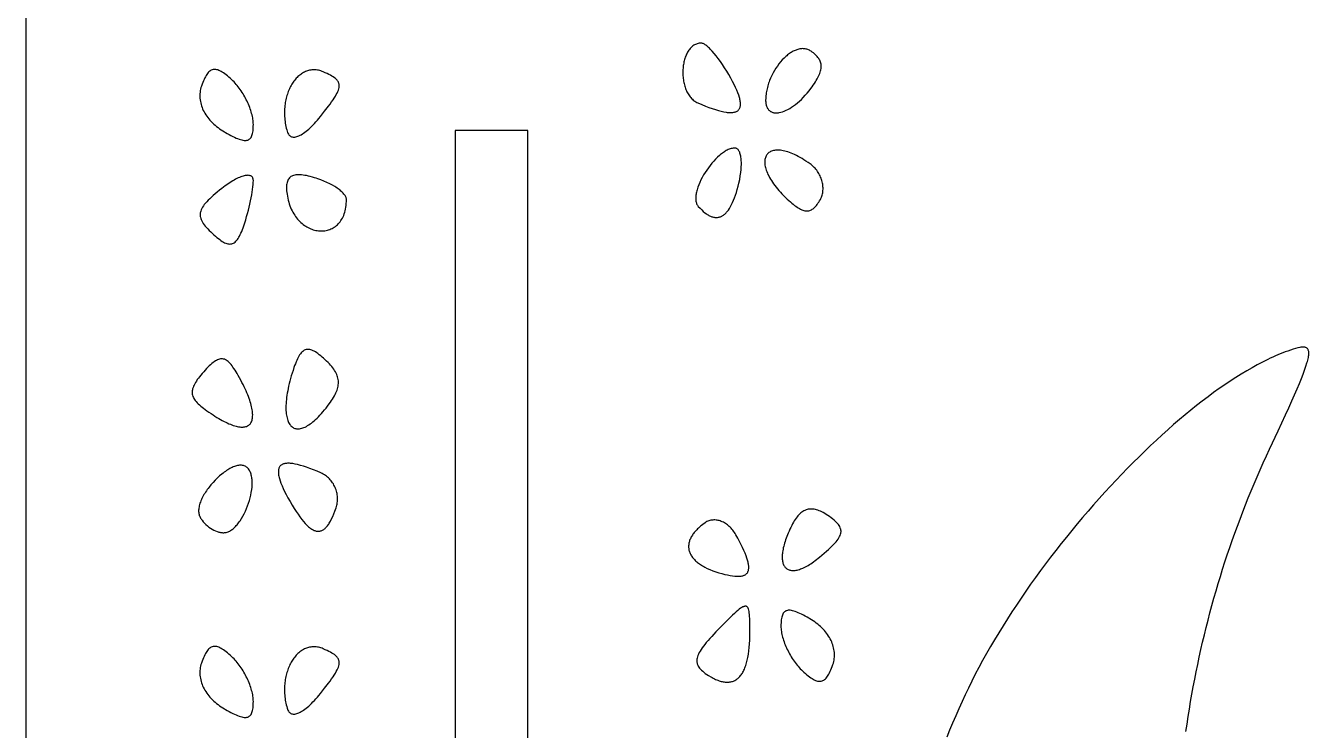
# Model space of a CAD drawing. Extents: x -452 to 452, y -1000 to 1000.
# Drawn here: x -452.5 to -144.6, y 451.6 to 620.5 of the extents above; entities that cross this region are included whole.
import ezdxf

# ---------------------------------------------------------------- set-up
doc = ezdxf.new("R2010")
doc.units = 0
doc.layers.add('LAYER_1', color=18, linetype='CONTINUOUS')

msp = doc.modelspace()

# ---------------------------------------------------------------- linework, layer by layer
at = {"layer": 'LAYER_1'}
for points in [[(0, -1000), (452.5, -1000), (452.5, 1000), (-452.5, 1000), (-452.5, -1000)], [(-290.59, 616.36), (-290.84, 616.35), (-291.08, 616.32), (-291.31, 616.28), (-291.54, 616.22), (-291.76, 616.15), (-291.98, 616.06), (-292.18, 615.95), (-292.38, 615.84), (-292.58, 615.7), (-292.76, 615.56), (-292.94, 615.4), (-293.11, 615.23), (-293.28, 615.05), (-293.44, 614.86), (-293.59, 614.65), (-293.73, 614.44), (-293.86, 614.22), (-293.99, 613.98), (-294.11, 613.74), (-294.22, 613.49), (-294.33, 613.24), (-294.43, 612.97), (-294.52, 612.7), (-294.6, 612.42), (-294.68, 612.14), (-294.75, 611.85), (-294.81, 611.56), (-294.86, 611.27), (-294.9, 610.97), (-294.94, 610.66), (-294.97, 610.36), (-294.99, 610.05), (-295, 609.74), (-295.01, 609.43), (-295.01, 609.12), (-295, 608.8), (-294.98, 608.49), (-294.96, 608.18), (-294.92, 607.87), (-294.88, 607.56), (-294.83, 607.26), (-294.77, 606.96), (-294.71, 606.66), (-294.63, 606.36), (-294.55, 606.07), (-294.46, 605.79), (-294.36, 605.51), (-294.26, 605.23), (-294.14, 604.96), (-294.02, 604.7), (-293.89, 604.45), (-293.75, 604.2), (-293.6, 603.96), (-293.44, 603.73), (-293.28, 603.51), (-293.11, 603.3), (-292.92, 603.1), (-292.73, 602.91), (-292.53, 602.73), (-292.33, 602.57), (-292.11, 602.42), (-291.89, 602.27), (-291.65, 602.15), (-291.41, 602.03), (-290.48, 601.64), (-289.59, 601.28), (-288.75, 600.96), (-287.95, 600.67), (-287.2, 600.43), (-286.5, 600.22), (-285.83, 600.04), (-285.22, 599.91), (-284.64, 599.81), (-284.37, 599.77), (-284.12, 599.74), (-283.87, 599.73), (-283.63, 599.72), (-283.41, 599.72), (-283.19, 599.73), (-282.99, 599.75), (-282.8, 599.78), (-282.62, 599.82), (-282.45, 599.87), (-282.29, 599.93), (-282.14, 599.99), (-282, 600.07), (-281.87, 600.16), (-281.76, 600.25), (-281.65, 600.36), (-281.56, 600.47), (-281.48, 600.6), (-281.4, 600.73), (-281.34, 600.87), (-281.29, 601.03), (-281.25, 601.19), (-281.23, 601.36), (-281.21, 601.54), (-281.2, 601.73), (-281.2, 601.93), (-281.22, 602.14), (-281.24, 602.36), (-281.28, 602.59), (-281.33, 602.83), (-281.38, 603.08), (-281.45, 603.34), (-281.62, 603.89), (-281.83, 604.47), (-282.08, 605.09), (-282.38, 605.75), (-282.71, 606.46), (-283.09, 607.19), (-283.51, 607.97), (-284, 608.83), (-284.5, 609.66), (-285, 610.46), (-285.51, 611.23), (-286.02, 611.96), (-286.52, 612.65), (-287.02, 613.3), (-287.51, 613.89), (-287.98, 614.44), (-288.44, 614.92), (-288.66, 615.14), (-288.87, 615.34), (-289.08, 615.53), (-289.28, 615.7), (-289.47, 615.85), (-289.66, 615.98), (-289.84, 616.09), (-290, 616.19), (-290.16, 616.26), (-290.32, 616.31), (-290.46, 616.35)], [(-264.29, 614.43), (-264.48, 614.55), (-264.67, 614.66), (-264.87, 614.75), (-265.07, 614.83), (-265.28, 614.9), (-265.48, 614.95), (-265.69, 614.99), (-265.9, 615.02), (-266.12, 615.03), (-266.33, 615.04), (-266.55, 615.02), (-266.77, 615), (-266.99, 614.97), (-267.21, 614.92), (-267.44, 614.86), (-267.66, 614.79), (-267.88, 614.71), (-268.11, 614.62), (-268.33, 614.52), (-268.56, 614.41), (-268.78, 614.28), (-269.01, 614.15), (-269.23, 614.01), (-269.45, 613.86), (-269.67, 613.7), (-269.89, 613.53), (-270.11, 613.35), (-270.33, 613.16), (-270.76, 612.77), (-271.18, 612.34), (-271.58, 611.88), (-271.98, 611.39), (-272.35, 610.88), (-272.72, 610.35), (-273.06, 609.79), (-273.38, 609.21), (-273.69, 608.62), (-273.97, 608), (-274.22, 607.38), (-274.34, 607.06), (-274.45, 606.74), (-274.55, 606.41), (-274.65, 606.09), (-274.74, 605.76), (-274.82, 605.43), (-274.89, 605.09), (-274.95, 604.76), (-275.01, 604.42), (-275.06, 604.09), (-275.1, 603.75), (-275.13, 603.41), (-275.15, 603.07), (-275.16, 602.73), (-275.16, 602.5), (-275.15, 602.27), (-275.13, 602.05), (-275.1, 601.84), (-275.07, 601.65), (-275.02, 601.46), (-274.97, 601.28), (-274.91, 601.11), (-274.84, 600.95), (-274.77, 600.8), (-274.68, 600.66), (-274.59, 600.53), (-274.49, 600.41), (-274.39, 600.29), (-274.28, 600.19), (-274.16, 600.1), (-274.04, 600.01), (-273.91, 599.94), (-273.77, 599.87), (-273.63, 599.81), (-273.48, 599.76), (-273.33, 599.72), (-273.17, 599.69), (-273, 599.67), (-272.83, 599.66), (-272.66, 599.65), (-272.48, 599.66), (-272.3, 599.67), (-272.11, 599.69), (-271.92, 599.72), (-271.53, 599.81), (-271.12, 599.93), (-270.7, 600.08), (-270.27, 600.26), (-269.83, 600.48), (-269.38, 600.73), (-268.93, 601.01), (-268.47, 601.33), (-268, 601.67), (-267.54, 602.05), (-267.07, 602.45), (-266.6, 602.89), (-266.14, 603.35), (-265.68, 603.85), (-265.22, 604.37), (-264.77, 604.92), (-264.33, 605.5), (-264.03, 605.92), (-263.75, 606.32), (-263.49, 606.71), (-263.25, 607.08), (-263.03, 607.44), (-262.82, 607.8), (-262.64, 608.14), (-262.47, 608.47), (-262.33, 608.79), (-262.2, 609.1), (-262.09, 609.4), (-262.01, 609.7), (-261.94, 609.98), (-261.89, 610.26), (-261.86, 610.53), (-261.85, 610.79), (-261.86, 611.05), (-261.88, 611.3), (-261.93, 611.54), (-262, 611.78), (-262.08, 612.02), (-262.19, 612.25), (-262.31, 612.48), (-262.45, 612.7), (-262.62, 612.92), (-262.8, 613.14), (-263, 613.36), (-263.22, 613.57), (-263.46, 613.79), (-263.72, 614), (-264, 614.21)], [(-403.08, 607.57), (-403.45, 607.9), (-403.8, 608.22), (-404.14, 608.5), (-404.47, 608.77), (-404.78, 609.01), (-405.09, 609.22), (-405.38, 609.41), (-405.66, 609.58), (-405.94, 609.72), (-406.2, 609.84), (-406.45, 609.93), (-406.7, 610), (-406.93, 610.05), (-407.16, 610.07), (-407.38, 610.06), (-407.6, 610.03), (-407.8, 609.97), (-408.01, 609.89), (-408.2, 609.78), (-408.39, 609.65), (-408.57, 609.49), (-408.75, 609.31), (-408.93, 609.1), (-409.1, 608.87), (-409.27, 608.6), (-409.43, 608.32), (-409.6, 608.01), (-409.76, 607.67), (-409.91, 607.3), (-410.07, 606.91), (-410.23, 606.49), (-410.38, 606.05), (-410.49, 605.69), (-410.59, 605.33), (-410.66, 604.97), (-410.71, 604.61), (-410.75, 604.24), (-410.76, 603.88), (-410.76, 603.51), (-410.74, 603.15), (-410.7, 602.78), (-410.64, 602.41), (-410.56, 602.05), (-410.47, 601.68), (-410.36, 601.32), (-410.23, 600.96), (-410.09, 600.6), (-409.93, 600.25), (-409.75, 599.9), (-409.56, 599.55), (-409.35, 599.21), (-409.12, 598.87), (-408.88, 598.54), (-408.62, 598.21), (-408.35, 597.89), (-408.06, 597.57), (-407.76, 597.26), (-407.44, 596.96), (-407.11, 596.66), (-406.77, 596.38), (-406.4, 596.1), (-406.03, 595.83), (-405.64, 595.57), (-405.24, 595.31), (-404.23, 594.72), (-403.75, 594.46), (-403.3, 594.21), (-402.87, 593.99), (-402.47, 593.8), (-402.08, 593.62), (-401.71, 593.47), (-401.37, 593.34), (-401.04, 593.23), (-400.73, 593.15), (-400.45, 593.09), (-400.18, 593.05), (-399.92, 593.04), (-399.69, 593.04), (-399.47, 593.08), (-399.27, 593.13), (-399.08, 593.21), (-398.91, 593.31), (-398.76, 593.44), (-398.62, 593.59), (-398.49, 593.76), (-398.38, 593.96), (-398.29, 594.18), (-398.2, 594.43), (-398.13, 594.7), (-398.07, 594.99), (-398.02, 595.31), (-397.99, 595.66), (-397.96, 596.02), (-397.95, 596.42), (-397.94, 596.83), (-397.95, 597.14), (-397.97, 597.46), (-398, 597.79), (-398.05, 598.12), (-398.1, 598.46), (-398.17, 598.81), (-398.25, 599.16), (-398.35, 599.51), (-398.45, 599.87), (-398.56, 600.23), (-398.69, 600.6), (-398.82, 600.96), (-398.97, 601.33), (-399.12, 601.7), (-399.28, 602.06), (-399.45, 602.43), (-399.63, 602.79), (-399.82, 603.15), (-400.01, 603.51), (-400.21, 603.87), (-400.42, 604.22), (-400.64, 604.56), (-400.86, 604.9), (-401.09, 605.23), (-401.32, 605.56), (-401.56, 605.87), (-401.8, 606.18), (-402.05, 606.48), (-402.3, 606.77), (-402.56, 607.05), (-402.82, 607.31)], [(-381.19, 609.48), (-381.47, 609.6), (-381.75, 609.69), (-382.03, 609.78), (-382.31, 609.85), (-382.58, 609.9), (-382.86, 609.94), (-383.13, 609.96), (-383.4, 609.97), (-383.66, 609.96), (-383.93, 609.94), (-384.19, 609.91), (-384.45, 609.86), (-384.7, 609.8), (-384.95, 609.73), (-385.2, 609.65), (-385.44, 609.55), (-385.68, 609.44), (-385.92, 609.32), (-386.15, 609.19), (-386.38, 609.04), (-386.6, 608.88), (-386.82, 608.72), (-387.03, 608.54), (-387.24, 608.35), (-387.45, 608.16), (-387.64, 607.95), (-387.84, 607.73), (-388.03, 607.5), (-388.21, 607.27), (-388.38, 607.02), (-388.55, 606.77), (-388.72, 606.51), (-388.88, 606.24), (-389.03, 605.96), (-389.17, 605.68), (-389.31, 605.38), (-389.44, 605.08), (-389.57, 604.78), (-389.68, 604.46), (-389.79, 604.15), (-389.89, 603.82), (-389.99, 603.49), (-390.08, 603.15), (-390.15, 602.81), (-390.22, 602.46), (-390.29, 602.11), (-390.34, 601.75), (-390.39, 601.39), (-390.42, 601.02), (-390.45, 600.65), (-390.47, 600.28), (-390.48, 599.9), (-390.48, 599.52), (-390.47, 599.14), (-390.45, 598.76), (-390.42, 598.37), (-390.39, 597.98), (-390.34, 597.59), (-390.28, 597.2), (-390.21, 596.8), (-390.13, 596.41), (-390.04, 596.01), (-389.94, 595.61), (-389.83, 595.22), (-389.74, 594.97), (-389.65, 594.75), (-389.54, 594.55), (-389.41, 594.38), (-389.28, 594.23), (-389.13, 594.1), (-388.96, 594), (-388.79, 593.92), (-388.6, 593.87), (-388.41, 593.84), (-388.2, 593.83), (-387.98, 593.84), (-387.75, 593.88), (-387.52, 593.94), (-387.27, 594.02), (-387.01, 594.13), (-386.74, 594.26), (-386.47, 594.41), (-386.18, 594.58), (-385.89, 594.77), (-385.59, 594.99), (-385.29, 595.22), (-384.97, 595.48), (-384.65, 595.76), (-384.32, 596.06), (-383.99, 596.39), (-383.65, 596.73), (-383.31, 597.09), (-382.96, 597.48), (-382.6, 597.88), (-382.24, 598.31), (-381.88, 598.75), (-380.85, 600.05), (-379.95, 601.22), (-379.55, 601.75), (-379.18, 602.26), (-378.85, 602.74), (-378.55, 603.19), (-378.29, 603.62), (-378.06, 604.02), (-377.86, 604.4), (-377.69, 604.76), (-377.56, 605.1), (-377.46, 605.42), (-377.39, 605.72), (-377.37, 605.87), (-377.36, 606.01), (-377.36, 606.14), (-377.36, 606.28), (-377.37, 606.41), (-377.39, 606.54), (-377.42, 606.66), (-377.45, 606.78), (-377.5, 606.9), (-377.55, 607.02), (-377.61, 607.13), (-377.68, 607.24), (-377.75, 607.35), (-377.84, 607.46), (-378.03, 607.67), (-378.25, 607.87), (-378.51, 608.08), (-378.8, 608.27), (-379.11, 608.47), (-379.47, 608.67), (-379.85, 608.87), (-380.26, 609.07), (-380.71, 609.27)], [(-332.19, 339.7), (-332.19, 595.4), (-340.3, 595.4), (-349.59, 595.4), (-349.59, 339.7)], [(-282.54, 591.21), (-282.76, 591.2), (-282.98, 591.18), (-283.21, 591.14), (-283.43, 591.08), (-283.66, 591.01), (-283.89, 590.93), (-284.12, 590.84), (-284.36, 590.73), (-284.59, 590.61), (-284.83, 590.48), (-285.06, 590.33), (-285.3, 590.18), (-285.53, 590.01), (-285.77, 589.83), (-286, 589.64), (-286.24, 589.45), (-286.7, 589.03), (-287.16, 588.57), (-287.61, 588.09), (-288.05, 587.58), (-288.48, 587.05), (-288.89, 586.49), (-289.29, 585.93), (-289.67, 585.35), (-290.02, 584.76), (-290.35, 584.16), (-290.66, 583.57), (-290.93, 582.97), (-291.18, 582.38), (-291.4, 581.8), (-291.58, 581.23), (-291.65, 580.95), (-291.72, 580.67), (-291.78, 580.4), (-291.83, 580.14), (-291.86, 579.88), (-291.89, 579.62), (-291.91, 579.38), (-291.91, 579.13), (-291.9, 578.9), (-291.89, 578.68), (-291.86, 578.46), (-291.82, 578.25), (-291.76, 578.05), (-291.7, 577.86), (-291.62, 577.68), (-291.52, 577.51), (-291.42, 577.35), (-291.3, 577.2), (-290.89, 576.76), (-290.49, 576.36), (-290.1, 576), (-289.71, 575.68), (-289.33, 575.4), (-289.14, 575.28), (-288.95, 575.16), (-288.77, 575.06), (-288.59, 574.96), (-288.4, 574.88), (-288.22, 574.8), (-288.04, 574.74), (-287.87, 574.68), (-287.69, 574.64), (-287.51, 574.6), (-287.34, 574.58), (-287.17, 574.56), (-287, 574.56), (-286.83, 574.56), (-286.67, 574.58), (-286.5, 574.6), (-286.34, 574.64), (-286.18, 574.68), (-286.02, 574.73), (-285.86, 574.8), (-285.7, 574.87), (-285.55, 574.96), (-285.4, 575.05), (-285.25, 575.15), (-285.1, 575.27), (-284.95, 575.39), (-284.8, 575.52), (-284.66, 575.67), (-284.52, 575.82), (-284.38, 575.98), (-284.1, 576.34), (-283.83, 576.73), (-283.57, 577.16), (-283.32, 577.64), (-283.08, 578.15), (-282.84, 578.7), (-282.61, 579.29), (-282.38, 579.92), (-282.17, 580.59), (-281.96, 581.29), (-281.76, 582.04), (-281.57, 582.82), (-281.39, 583.68), (-281.24, 584.51), (-281.13, 585.31), (-281.05, 586.08), (-281.02, 586.45), (-281, 586.81), (-280.99, 587.16), (-280.99, 587.5), (-280.99, 587.83), (-281.01, 588.15), (-281.03, 588.45), (-281.06, 588.74), (-281.09, 589.02), (-281.14, 589.29), (-281.19, 589.54), (-281.25, 589.77), (-281.32, 589.99), (-281.39, 590.19), (-281.48, 590.38), (-281.57, 590.55), (-281.66, 590.7), (-281.77, 590.83), (-281.88, 590.94), (-282, 591.04), (-282.12, 591.11), (-282.26, 591.16), (-282.4, 591.2)], [(-264.51, 587.42), (-265.01, 587.77), (-265.5, 588.1), (-265.98, 588.4), (-266.45, 588.69), (-266.91, 588.96), (-267.37, 589.2), (-267.81, 589.43), (-268.24, 589.64), (-268.66, 589.82), (-269.07, 589.99), (-269.46, 590.14), (-269.85, 590.28), (-270.23, 590.39), (-270.59, 590.49), (-270.94, 590.56), (-271.28, 590.63), (-271.61, 590.67), (-271.93, 590.7), (-272.23, 590.71), (-272.52, 590.7), (-272.8, 590.68), (-273.06, 590.65), (-273.31, 590.6), (-273.55, 590.53), (-273.78, 590.45), (-273.99, 590.36), (-274.18, 590.25), (-274.37, 590.12), (-274.53, 589.99), (-274.69, 589.84), (-274.83, 589.68), (-274.95, 589.5), (-275.06, 589.31), (-275.15, 589.11), (-275.23, 588.9), (-275.29, 588.68), (-275.34, 588.45), (-275.37, 588.2), (-275.39, 587.95), (-275.39, 587.68), (-275.37, 587.4), (-275.33, 587.12), (-275.28, 586.82), (-275.21, 586.52), (-275.13, 586.21), (-275.02, 585.88), (-274.9, 585.55), (-274.76, 585.22), (-274.61, 584.87), (-274.43, 584.52), (-274.24, 584.15), (-274.03, 583.79), (-273.8, 583.41), (-273.55, 583.03), (-273.28, 582.65), (-272.99, 582.25), (-272.68, 581.86), (-272.35, 581.45), (-272.01, 581.04), (-271.64, 580.63), (-271.25, 580.21), (-270.84, 579.79), (-270.42, 579.37), (-269.97, 578.94), (-269.6, 578.6), (-269.24, 578.29), (-268.9, 577.99), (-268.57, 577.72), (-268.25, 577.47), (-267.93, 577.24), (-267.63, 577.03), (-267.34, 576.85), (-267.05, 576.68), (-266.78, 576.54), (-266.51, 576.42), (-266.25, 576.32), (-265.99, 576.24), (-265.75, 576.19), (-265.51, 576.15), (-265.28, 576.14), (-265.05, 576.15), (-264.83, 576.18), (-264.61, 576.24), (-264.4, 576.31), (-264.19, 576.41), (-263.98, 576.52), (-263.78, 576.66), (-263.58, 576.83), (-263.39, 577.01), (-263.19, 577.21), (-263, 577.44), (-262.81, 577.69), (-262.62, 577.96), (-262.43, 578.25), (-262.24, 578.56), (-262.05, 578.9), (-261.92, 579.15), (-261.81, 579.41), (-261.71, 579.68), (-261.62, 579.95), (-261.55, 580.22), (-261.49, 580.5), (-261.45, 580.79), (-261.42, 581.07), (-261.41, 581.36), (-261.4, 581.65), (-261.42, 581.95), (-261.44, 582.24), (-261.48, 582.53), (-261.53, 582.82), (-261.6, 583.12), (-261.67, 583.41), (-261.76, 583.69), (-261.87, 583.98), (-261.98, 584.26), (-262.11, 584.54), (-262.25, 584.82), (-262.4, 585.09), (-262.56, 585.36), (-262.73, 585.61), (-262.92, 585.87), (-263.11, 586.11), (-263.32, 586.35), (-263.54, 586.58), (-263.76, 586.81), (-264, 587.02), (-264.25, 587.23)], [(-397.94, 583.4), (-397.95, 583.61), (-397.98, 583.79), (-398.03, 583.95), (-398.09, 584.1), (-398.18, 584.23), (-398.28, 584.35), (-398.4, 584.44), (-398.53, 584.52), (-398.68, 584.58), (-398.85, 584.63), (-399.03, 584.66), (-399.23, 584.67), (-399.44, 584.66), (-399.66, 584.64), (-399.9, 584.6), (-400.15, 584.55), (-400.41, 584.48), (-400.68, 584.39), (-400.97, 584.29), (-401.26, 584.17), (-401.57, 584.03), (-401.88, 583.88), (-402.21, 583.72), (-402.54, 583.54), (-402.88, 583.34), (-403.23, 583.13), (-403.59, 582.9), (-403.95, 582.66), (-404.32, 582.41), (-404.69, 582.14), (-405.07, 581.85), (-405.46, 581.55), (-406.04, 581.09), (-406.58, 580.65), (-407.08, 580.23), (-407.56, 579.82), (-408, 579.43), (-408.4, 579.05), (-408.77, 578.68), (-409.11, 578.33), (-409.41, 577.99), (-409.69, 577.66), (-409.92, 577.33), (-410.13, 577.02), (-410.3, 576.71), (-410.45, 576.4), (-410.56, 576.11), (-410.63, 575.81), (-410.66, 575.66), (-410.68, 575.52), (-410.69, 575.37), (-410.7, 575.23), (-410.69, 575.08), (-410.68, 574.94), (-410.66, 574.79), (-410.63, 574.65), (-410.56, 574.35), (-410.45, 574.06), (-410.31, 573.76), (-410.14, 573.46), (-409.95, 573.15), (-409.72, 572.83), (-409.46, 572.51), (-409.18, 572.17), (-408.87, 571.83), (-408.52, 571.48), (-408.15, 571.11), (-407.75, 570.73), (-407.38, 570.38), (-407.02, 570.06), (-406.67, 569.77), (-406.33, 569.5), (-406.01, 569.25), (-405.7, 569.03), (-405.4, 568.83), (-405.11, 568.67), (-404.83, 568.52), (-404.56, 568.4), (-404.3, 568.31), (-404.05, 568.25), (-403.81, 568.21), (-403.58, 568.19), (-403.35, 568.21), (-403.13, 568.25), (-402.92, 568.31), (-402.72, 568.4), (-402.52, 568.52), (-402.32, 568.67), (-402.13, 568.85), (-401.95, 569.05), (-401.77, 569.27), (-401.59, 569.53), (-401.42, 569.81), (-401.24, 570.12), (-401.07, 570.46), (-400.9, 570.83), (-400.74, 571.23), (-400.57, 571.65), (-400.4, 572.1), (-400.23, 572.58), (-400, 573.29), (-399.77, 574.02), (-399.55, 574.76), (-399.34, 575.52), (-399.14, 576.28), (-398.95, 577.04), (-398.78, 577.79), (-398.61, 578.54), (-398.47, 579.26), (-398.33, 579.97), (-398.22, 580.64), (-398.12, 581.29), (-398.04, 581.89), (-397.99, 582.45), (-397.95, 582.95)], [(-375.63, 578.84), (-375.64, 579), (-375.67, 579.16), (-375.71, 579.32), (-375.78, 579.49), (-375.87, 579.66), (-375.97, 579.83), (-376.09, 580.01), (-376.23, 580.19), (-376.38, 580.36), (-376.55, 580.54), (-376.74, 580.72), (-376.94, 580.9), (-377.15, 581.09), (-377.38, 581.27), (-377.62, 581.45), (-377.87, 581.63), (-378.14, 581.8), (-378.42, 581.98), (-379.01, 582.33), (-379.64, 582.66), (-380.31, 582.99), (-381.01, 583.3), (-381.74, 583.59), (-382.5, 583.86), (-382.89, 583.98), (-383.28, 584.1), (-383.79, 584.25), (-384.29, 584.38), (-384.76, 584.49), (-385.2, 584.59), (-385.63, 584.66), (-386.03, 584.73), (-386.42, 584.77), (-386.78, 584.8), (-387.12, 584.8), (-387.44, 584.79), (-387.74, 584.77), (-388.02, 584.72), (-388.28, 584.65), (-388.53, 584.57), (-388.75, 584.47), (-388.95, 584.35), (-389.13, 584.21), (-389.3, 584.05), (-389.45, 583.87), (-389.58, 583.67), (-389.69, 583.45), (-389.78, 583.21), (-389.86, 582.95), (-389.91, 582.67), (-389.96, 582.38), (-389.98, 582.06), (-389.99, 581.72), (-389.98, 581.35), (-389.96, 580.97), (-389.92, 580.57), (-389.86, 580.14), (-389.79, 579.7), (-389.7, 579.21), (-389.59, 578.73), (-389.47, 578.27), (-389.33, 577.82), (-389.18, 577.39), (-389.02, 576.97), (-388.84, 576.57), (-388.66, 576.18), (-388.46, 575.81), (-388.25, 575.45), (-388.03, 575.11), (-387.8, 574.78), (-387.57, 574.46), (-387.32, 574.16), (-387.07, 573.88), (-386.81, 573.61), (-386.54, 573.36), (-386.26, 573.12), (-385.98, 572.89), (-385.69, 572.68), (-385.4, 572.49), (-385.11, 572.31), (-384.81, 572.14), (-384.51, 571.99), (-384.2, 571.86), (-383.89, 571.74), (-383.58, 571.64), (-383.27, 571.55), (-382.96, 571.48), (-382.65, 571.42), (-382.33, 571.38), (-382.02, 571.35), (-381.71, 571.34), (-381.41, 571.35), (-381.1, 571.37), (-380.8, 571.4), (-380.5, 571.45), (-380.2, 571.52), (-379.91, 571.6), (-379.63, 571.7), (-379.35, 571.81), (-379.07, 571.94), (-378.8, 572.09), (-378.54, 572.25), (-378.29, 572.43), (-378.05, 572.62), (-377.81, 572.83), (-377.58, 573.05), (-377.37, 573.29), (-377.16, 573.55), (-376.96, 573.82), (-376.78, 574.11), (-376.6, 574.42), (-376.44, 574.74), (-376.29, 575.07), (-376.16, 575.43), (-376.04, 575.8), (-375.93, 576.18), (-375.84, 576.59), (-375.77, 577), (-375.71, 577.44), (-375.66, 577.89), (-375.64, 578.36)], [(-380.72, 540.46), (-381.1, 540.8), (-381.45, 541.11), (-381.8, 541.41), (-382.13, 541.67), (-382.45, 541.92), (-382.76, 542.13), (-383.06, 542.33), (-383.35, 542.49), (-383.62, 542.63), (-383.89, 542.75), (-384.15, 542.84), (-384.4, 542.9), (-384.64, 542.94), (-384.87, 542.95), (-385.09, 542.94), (-385.31, 542.9), (-385.52, 542.83), (-385.73, 542.74), (-385.93, 542.62), (-386.12, 542.47), (-386.31, 542.3), (-386.5, 542.09), (-386.68, 541.87), (-386.85, 541.61), (-387.03, 541.33), (-387.2, 541.02), (-387.37, 540.68), (-387.54, 540.31), (-387.71, 539.92), (-387.87, 539.5), (-388.04, 539.05), (-388.21, 538.57), (-388.43, 537.9), (-388.64, 537.24), (-388.84, 536.59), (-389.02, 535.96), (-389.19, 535.34), (-389.34, 534.74), (-389.48, 534.15), (-389.6, 533.57), (-389.71, 533.01), (-389.81, 532.46), (-389.9, 531.93), (-389.97, 531.42), (-390.03, 530.92), (-390.07, 530.43), (-390.11, 529.97), (-390.13, 529.51), (-390.14, 529.08), (-390.14, 528.66), (-390.12, 528.25), (-390.09, 527.87), (-390.06, 527.5), (-390.01, 527.15), (-389.95, 526.81), (-389.87, 526.49), (-389.79, 526.19), (-389.7, 525.91), (-389.59, 525.64), (-389.48, 525.39), (-389.35, 525.16), (-389.22, 524.95), (-389.07, 524.76), (-388.92, 524.59), (-388.75, 524.43), (-388.58, 524.3), (-388.4, 524.18), (-388.2, 524.08), (-388, 524), (-387.79, 523.94), (-387.57, 523.91), (-387.35, 523.89), (-387.11, 523.89), (-386.87, 523.91), (-386.61, 523.95), (-386.35, 524.02), (-386.09, 524.1), (-385.81, 524.2), (-385.53, 524.33), (-385.24, 524.48), (-384.94, 524.65), (-384.64, 524.84), (-384.33, 525.05), (-384.01, 525.28), (-383.69, 525.54), (-383.36, 525.82), (-383.02, 526.12), (-382.68, 526.44), (-382.33, 526.79), (-381.98, 527.16), (-381.62, 527.55), (-381.26, 527.97), (-380.89, 528.41), (-380.52, 528.87), (-380.14, 529.36), (-379.75, 529.87), (-379.47, 530.27), (-379.2, 530.66), (-378.95, 531.04), (-378.72, 531.42), (-378.51, 531.78), (-378.32, 532.14), (-378.15, 532.49), (-378.01, 532.84), (-377.88, 533.17), (-377.77, 533.51), (-377.69, 533.83), (-377.62, 534.16), (-377.58, 534.47), (-377.55, 534.79), (-377.55, 535.1), (-377.57, 535.41), (-377.61, 535.72), (-377.67, 536.02), (-377.75, 536.33), (-377.85, 536.63), (-377.97, 536.94), (-378.12, 537.25), (-378.28, 537.55), (-378.47, 537.86), (-378.67, 538.17), (-378.9, 538.49), (-379.15, 538.8), (-379.42, 539.12), (-379.72, 539.45), (-380.03, 539.78), (-380.37, 540.11)], [(-401.56, 536.68), (-401.83, 537.14), (-402.08, 537.57), (-402.33, 537.98), (-402.58, 538.36), (-402.82, 538.7), (-403.05, 539.02), (-403.28, 539.31), (-403.51, 539.58), (-403.74, 539.81), (-403.96, 540.02), (-404.19, 540.19), (-404.41, 540.34), (-404.63, 540.47), (-404.86, 540.56), (-405.09, 540.63), (-405.31, 540.66), (-405.55, 540.67), (-405.78, 540.66), (-406.02, 540.61), (-406.27, 540.54), (-406.52, 540.44), (-406.77, 540.31), (-407.04, 540.16), (-407.31, 539.98), (-407.59, 539.77), (-407.88, 539.53), (-408.18, 539.27), (-408.49, 538.98), (-408.81, 538.66), (-409.14, 538.32), (-409.48, 537.95), (-409.84, 537.55), (-410.19, 537.15), (-410.52, 536.76), (-410.83, 536.39), (-411.11, 536.03), (-411.37, 535.68), (-411.6, 535.34), (-411.81, 535.01), (-411.99, 534.7), (-412.15, 534.39), (-412.29, 534.09), (-412.4, 533.81), (-412.49, 533.52), (-412.56, 533.25), (-412.6, 532.98), (-412.61, 532.71), (-412.6, 532.45), (-412.57, 532.19), (-412.51, 531.94), (-412.43, 531.68), (-412.32, 531.43), (-412.19, 531.18), (-412.03, 530.93), (-411.85, 530.67), (-411.64, 530.42), (-411.4, 530.16), (-411.15, 529.9), (-410.86, 529.63), (-410.55, 529.36), (-410.22, 529.09), (-409.86, 528.81), (-409.48, 528.52), (-409.07, 528.22), (-408.57, 527.87), (-408.08, 527.54), (-407.6, 527.22), (-407.14, 526.92), (-406.68, 526.64), (-406.24, 526.37), (-405.81, 526.12), (-405.38, 525.89), (-404.97, 525.67), (-404.57, 525.47), (-404.18, 525.29), (-403.81, 525.12), (-403.44, 524.97), (-403.09, 524.84), (-402.74, 524.72), (-402.41, 524.61), (-402.09, 524.52), (-401.78, 524.45), (-401.49, 524.4), (-401.2, 524.35), (-400.93, 524.33), (-400.67, 524.32), (-400.42, 524.32), (-400.19, 524.34), (-399.96, 524.38), (-399.75, 524.43), (-399.55, 524.49), (-399.36, 524.58), (-399.19, 524.67), (-399.03, 524.78), (-398.88, 524.9), (-398.74, 525.04), (-398.62, 525.2), (-398.51, 525.36), (-398.41, 525.55), (-398.33, 525.74), (-398.26, 525.95), (-398.2, 526.18), (-398.15, 526.42), (-398.12, 526.67), (-398.11, 526.93), (-398.1, 527.21), (-398.11, 527.51), (-398.13, 527.81), (-398.17, 528.13), (-398.22, 528.47), (-398.28, 528.82), (-398.36, 529.18), (-398.45, 529.55), (-398.56, 529.94), (-398.68, 530.34), (-398.81, 530.75), (-398.96, 531.17), (-399.13, 531.61), (-399.3, 532.06), (-399.5, 532.53), (-399.7, 533), (-399.92, 533.49), (-400.16, 533.99), (-400.41, 534.51), (-400.67, 535.03), (-400.96, 535.57), (-401.25, 536.12)], [(-399.25, 514.44), (-399.41, 514.6), (-399.57, 514.73), (-399.75, 514.85), (-399.94, 514.95), (-400.13, 515.03), (-400.33, 515.09), (-400.55, 515.13), (-400.77, 515.15), (-400.99, 515.16), (-401.22, 515.15), (-401.46, 515.12), (-401.71, 515.08), (-401.96, 515.02), (-402.21, 514.95), (-402.47, 514.86), (-402.74, 514.75), (-403, 514.64), (-403.27, 514.51), (-403.55, 514.37), (-403.82, 514.21), (-404.09, 514.05), (-404.37, 513.87), (-404.65, 513.68), (-404.93, 513.48), (-405.2, 513.28), (-405.48, 513.06), (-406.03, 512.6), (-406.56, 512.11), (-407.09, 511.59), (-407.6, 511.05), (-408.09, 510.49), (-408.55, 509.91), (-408.78, 509.61), (-408.99, 509.32), (-409.2, 509.02), (-409.4, 508.72), (-409.59, 508.42), (-409.77, 508.12), (-409.94, 507.82), (-410.1, 507.51), (-410.25, 507.21), (-410.38, 506.92), (-410.51, 506.62), (-410.63, 506.32), (-410.73, 506.03), (-410.82, 505.74), (-410.89, 505.46), (-410.95, 505.18), (-411, 504.9), (-411.03, 504.63), (-411.05, 504.36), (-411.05, 504.1), (-411.04, 503.85), (-411, 503.61), (-410.95, 503.37), (-410.89, 503.14), (-410.8, 502.92), (-410.7, 502.7), (-410.59, 502.51), (-410.47, 502.32), (-410.35, 502.14), (-410.21, 501.96), (-409.93, 501.6), (-409.62, 501.26), (-409.29, 500.94), (-408.94, 500.63), (-408.57, 500.34), (-408.19, 500.08), (-407.81, 499.84), (-407.41, 499.62), (-407.01, 499.44), (-406.61, 499.28), (-406.41, 499.21), (-406.21, 499.15), (-406.01, 499.1), (-405.81, 499.06), (-405.61, 499.03), (-405.42, 499.01), (-405.23, 498.99), (-405.04, 498.99), (-404.84, 499), (-404.63, 499.02), (-404.42, 499.06), (-404.22, 499.12), (-404.01, 499.2), (-403.81, 499.28), (-403.6, 499.39), (-403.4, 499.51), (-403.2, 499.64), (-403, 499.78), (-402.8, 499.94), (-402.61, 500.11), (-402.41, 500.3), (-402.22, 500.49), (-402.03, 500.69), (-401.84, 500.91), (-401.66, 501.13), (-401.48, 501.37), (-401.3, 501.61), (-401.12, 501.87), (-400.78, 502.4), (-400.46, 502.95), (-400.15, 503.54), (-399.85, 504.14), (-399.58, 504.76), (-399.33, 505.4), (-399.1, 506.05), (-398.9, 506.7), (-398.71, 507.36), (-398.56, 508.01), (-398.43, 508.66), (-398.33, 509.31), (-398.26, 509.93), (-398.24, 510.24), (-398.23, 510.55), (-398.22, 510.85), (-398.23, 511.14), (-398.24, 511.43), (-398.26, 511.71), (-398.29, 511.99), (-398.32, 512.26), (-398.37, 512.52), (-398.43, 512.77), (-398.5, 513.01), (-398.57, 513.25), (-398.66, 513.47), (-398.76, 513.69), (-398.86, 513.89), (-398.98, 514.08), (-399.11, 514.27)], [(-381.74, 513.31), (-382.68, 513.71), (-383.56, 514.06), (-384.4, 514.39), (-385.2, 514.67), (-385.95, 514.92), (-386.66, 515.13), (-387.32, 515.3), (-387.94, 515.44), (-388.51, 515.54), (-388.78, 515.57), (-389.04, 515.6), (-389.29, 515.62), (-389.52, 515.63), (-389.75, 515.62), (-389.96, 515.61), (-390.17, 515.59), (-390.36, 515.56), (-390.54, 515.52), (-390.71, 515.48), (-390.87, 515.42), (-391.02, 515.35), (-391.15, 515.27), (-391.28, 515.19), (-391.4, 515.09), (-391.5, 514.99), (-391.59, 514.87), (-391.68, 514.75), (-391.75, 514.61), (-391.81, 514.47), (-391.86, 514.32), (-391.9, 514.15), (-391.93, 513.98), (-391.95, 513.8), (-391.95, 513.61), (-391.95, 513.41), (-391.94, 513.2), (-391.91, 512.98), (-391.88, 512.75), (-391.83, 512.51), (-391.77, 512.26), (-391.7, 512), (-391.54, 511.46), (-391.33, 510.87), (-391.07, 510.25), (-390.78, 509.59), (-390.44, 508.89), (-390.06, 508.15), (-389.64, 507.37), (-389.13, 506.47), (-388.64, 505.62), (-388.15, 504.83), (-387.68, 504.09), (-387.23, 503.4), (-386.78, 502.77), (-386.34, 502.19), (-385.92, 501.67), (-385.5, 501.2), (-385.1, 500.78), (-384.9, 500.59), (-384.7, 500.41), (-384.51, 500.25), (-384.32, 500.1), (-384.13, 499.97), (-383.94, 499.84), (-383.75, 499.73), (-383.57, 499.64), (-383.39, 499.55), (-383.21, 499.48), (-383.04, 499.43), (-382.86, 499.38), (-382.69, 499.35), (-382.52, 499.34), (-382.35, 499.33), (-382.19, 499.34), (-382.02, 499.37), (-381.86, 499.4), (-381.7, 499.45), (-381.54, 499.51), (-381.38, 499.59), (-381.22, 499.68), (-381.07, 499.78), (-380.91, 499.89), (-380.76, 500.02), (-380.61, 500.16), (-380.46, 500.31), (-380.32, 500.48), (-380.17, 500.66), (-380.03, 500.85), (-379.88, 501.06), (-379.74, 501.28), (-379.6, 501.51), (-379.46, 501.76), (-379.18, 502.29), (-378.91, 502.87), (-378.64, 503.5), (-378.38, 504.19), (-378.12, 504.93), (-378.02, 505.24), (-377.94, 505.55), (-377.88, 505.86), (-377.83, 506.17), (-377.79, 506.48), (-377.77, 506.8), (-377.77, 507.11), (-377.78, 507.43), (-377.8, 507.74), (-377.84, 508.05), (-377.89, 508.36), (-377.96, 508.66), (-378.04, 508.96), (-378.13, 509.26), (-378.23, 509.55), (-378.35, 509.84), (-378.48, 510.12), (-378.62, 510.4), (-378.77, 510.67), (-378.94, 510.93), (-379.11, 511.18), (-379.3, 511.43), (-379.5, 511.67), (-379.71, 511.89), (-379.93, 512.11), (-380.16, 512.32), (-380.4, 512.51), (-380.65, 512.7), (-380.91, 512.87), (-381.18, 513.03), (-381.46, 513.18)], [(-282.29, 498.48), (-282.46, 498.77), (-282.65, 499.05), (-282.83, 499.32), (-283.03, 499.58), (-283.23, 499.82), (-283.44, 500.06), (-283.66, 500.28), (-283.88, 500.49), (-284.11, 500.69), (-284.34, 500.87), (-284.57, 501.05), (-284.81, 501.21), (-285.06, 501.35), (-285.3, 501.48), (-285.55, 501.6), (-285.8, 501.71), (-286.05, 501.8), (-286.3, 501.88), (-286.56, 501.94), (-286.81, 501.99), (-287.06, 502.02), (-287.31, 502.04), (-287.56, 502.05), (-287.81, 502.03), (-288.06, 502.01), (-288.3, 501.97), (-288.54, 501.91), (-288.78, 501.83), (-289.01, 501.74), (-289.24, 501.64), (-289.46, 501.51), (-289.67, 501.37), (-290.25, 500.96), (-290.52, 500.75), (-290.77, 500.54), (-291.02, 500.32), (-291.25, 500.11), (-291.48, 499.9), (-291.69, 499.69), (-291.89, 499.47), (-292.08, 499.26), (-292.26, 499.05), (-292.43, 498.83), (-292.59, 498.62), (-292.73, 498.4), (-292.87, 498.19), (-292.99, 497.98), (-293.11, 497.76), (-293.21, 497.55), (-293.3, 497.34), (-293.38, 497.12), (-293.45, 496.91), (-293.51, 496.7), (-293.55, 496.49), (-293.59, 496.28), (-293.61, 496.07), (-293.63, 495.86), (-293.63, 495.65), (-293.63, 495.45), (-293.61, 495.24), (-293.58, 495.04), (-293.54, 494.83), (-293.49, 494.63), (-293.43, 494.43), (-293.36, 494.23), (-293.28, 494.04), (-293.18, 493.84), (-293.08, 493.65), (-292.97, 493.46), (-292.84, 493.27), (-292.71, 493.08), (-292.56, 492.9), (-292.41, 492.71), (-292.24, 492.53), (-292.06, 492.35), (-291.88, 492.18), (-291.68, 492), (-291.47, 491.83), (-291.25, 491.66), (-291.02, 491.5), (-290.79, 491.33), (-290.54, 491.17), (-290.28, 491.02), (-290.01, 490.86), (-289.73, 490.71), (-289.14, 490.42), (-288.51, 490.14), (-287.83, 489.87), (-287.12, 489.62), (-286.37, 489.39), (-285.64, 489.18), (-284.94, 489), (-284.29, 488.85), (-283.67, 488.73), (-283.1, 488.63), (-282.57, 488.57), (-282.08, 488.54), (-281.84, 488.53), (-281.62, 488.54), (-281.41, 488.55), (-281.21, 488.57), (-281.02, 488.59), (-280.83, 488.63), (-280.66, 488.67), (-280.5, 488.72), (-280.35, 488.77), (-280.2, 488.84), (-280.07, 488.91), (-279.95, 489), (-279.83, 489.09), (-279.73, 489.18), (-279.63, 489.29), (-279.55, 489.4), (-279.47, 489.53), (-279.41, 489.66), (-279.35, 489.8), (-279.31, 489.94), (-279.27, 490.1), (-279.24, 490.26), (-279.23, 490.44), (-279.22, 490.62), (-279.22, 490.81), (-279.23, 491.01), (-279.25, 491.22), (-279.28, 491.43), (-279.32, 491.66), (-279.37, 491.89), (-279.49, 492.38), (-279.66, 492.91), (-279.86, 493.48), (-280.1, 494.08), (-280.37, 494.72), (-280.68, 495.4), (-281.03, 496.11), (-281.41, 496.86), (-281.84, 497.65)], [(-260.3, 503.15), (-260.65, 503.39), (-261, 503.61), (-261.34, 503.8), (-261.67, 503.98), (-261.99, 504.14), (-262.32, 504.27), (-262.63, 504.39), (-262.94, 504.49), (-263.24, 504.56), (-263.54, 504.62), (-263.84, 504.66), (-264.12, 504.67), (-264.41, 504.67), (-264.68, 504.64), (-264.96, 504.6), (-265.23, 504.54), (-265.49, 504.45), (-265.75, 504.35), (-266, 504.22), (-266.25, 504.08), (-266.49, 503.91), (-266.73, 503.72), (-266.97, 503.52), (-267.2, 503.29), (-267.43, 503.04), (-267.65, 502.77), (-267.87, 502.49), (-268.09, 502.18), (-268.3, 501.85), (-268.51, 501.5), (-268.71, 501.13), (-268.92, 500.73), (-269.14, 500.27), (-269.36, 499.81), (-269.56, 499.36), (-269.75, 498.91), (-269.93, 498.48), (-270.1, 498.06), (-270.25, 497.64), (-270.39, 497.24), (-270.52, 496.85), (-270.64, 496.46), (-270.75, 496.08), (-270.84, 495.72), (-270.93, 495.36), (-271, 495.02), (-271.06, 494.68), (-271.11, 494.36), (-271.15, 494.04), (-271.18, 493.74), (-271.19, 493.45), (-271.2, 493.17), (-271.19, 492.9), (-271.18, 492.63), (-271.15, 492.39), (-271.11, 492.15), (-271.07, 491.92), (-271.01, 491.71), (-270.94, 491.5), (-270.86, 491.31), (-270.78, 491.13), (-270.68, 490.96), (-270.57, 490.81), (-270.45, 490.66), (-270.33, 490.53), (-270.19, 490.41), (-270.05, 490.31), (-269.89, 490.21), (-269.73, 490.13), (-269.56, 490.06), (-269.37, 490.01), (-269.18, 489.97), (-268.98, 489.94), (-268.78, 489.92), (-268.56, 489.92), (-268.34, 489.93), (-268.1, 489.95), (-267.86, 489.99), (-267.61, 490.04), (-267.35, 490.11), (-267.09, 490.19), (-266.81, 490.29), (-266.53, 490.39), (-266.24, 490.52), (-265.95, 490.65), (-265.64, 490.81), (-265.33, 490.97), (-265.01, 491.16), (-264.69, 491.35), (-264.36, 491.56), (-264.02, 491.79), (-263.67, 492.03), (-263.32, 492.29), (-262.96, 492.56), (-262.59, 492.85), (-262.22, 493.16), (-261.1, 494.1), (-260.6, 494.54), (-260.13, 494.96), (-259.7, 495.36), (-259.29, 495.75), (-258.93, 496.12), (-258.6, 496.47), (-258.3, 496.81), (-258.03, 497.14), (-257.8, 497.46), (-257.6, 497.76), (-257.44, 498.06), (-257.3, 498.34), (-257.2, 498.62), (-257.14, 498.9), (-257.12, 499.03), (-257.1, 499.16), (-257.1, 499.29), (-257.1, 499.43), (-257.11, 499.55), (-257.13, 499.68), (-257.15, 499.81), (-257.19, 499.94), (-257.28, 500.19), (-257.4, 500.44), (-257.55, 500.7), (-257.74, 500.95), (-257.95, 501.21), (-258.2, 501.47), (-258.48, 501.73), (-258.78, 502), (-259.12, 502.28), (-259.48, 502.56), (-259.88, 502.85)], [(-278.93, 475.18), (-278.94, 476.61), (-278.96, 477.85), (-278.97, 478.4), (-279, 478.9), (-279.03, 479.36), (-279.08, 479.76), (-279.13, 480.12), (-279.2, 480.44), (-279.29, 480.71), (-279.33, 480.82), (-279.38, 480.93), (-279.44, 481.02), (-279.5, 481.11), (-279.56, 481.18), (-279.63, 481.23), (-279.7, 481.28), (-279.78, 481.32), (-279.86, 481.34), (-279.95, 481.36), (-280.05, 481.36), (-280.15, 481.35), (-280.25, 481.33), (-280.36, 481.29), (-280.48, 481.25), (-280.6, 481.19), (-280.87, 481.05), (-281.16, 480.86), (-281.48, 480.62), (-281.83, 480.34), (-282.21, 480.01), (-282.62, 479.64), (-283.07, 479.23), (-284.07, 478.26), (-285.21, 477.11), (-286.51, 475.79), (-287.07, 475.21), (-287.6, 474.66), (-288.09, 474.13), (-288.55, 473.62), (-288.98, 473.14), (-289.38, 472.67), (-289.74, 472.22), (-290.07, 471.79), (-290.37, 471.38), (-290.64, 470.99), (-290.88, 470.61), (-291.08, 470.25), (-291.25, 469.9), (-291.4, 469.56), (-291.51, 469.24), (-291.59, 468.93), (-291.64, 468.63), (-291.66, 468.33), (-291.66, 468.19), (-291.65, 468.05), (-291.64, 467.91), (-291.61, 467.78), (-291.58, 467.64), (-291.54, 467.51), (-291.45, 467.25), (-291.32, 466.99), (-291.16, 466.74), (-290.98, 466.49), (-290.76, 466.24), (-290.52, 466), (-290.25, 465.76), (-289.95, 465.51), (-289.62, 465.27), (-289.27, 465.02), (-288.89, 464.78), (-288.29, 464.42), (-288, 464.25), (-287.71, 464.1), (-287.42, 463.96), (-287.15, 463.83), (-286.87, 463.71), (-286.6, 463.61), (-286.33, 463.51), (-286.07, 463.43), (-285.82, 463.35), (-285.56, 463.29), (-285.32, 463.24), (-285.07, 463.2), (-284.84, 463.17), (-284.6, 463.15), (-284.37, 463.15), (-284.15, 463.15), (-283.93, 463.17), (-283.71, 463.2), (-283.5, 463.23), (-283.29, 463.28), (-283.09, 463.34), (-282.89, 463.41), (-282.7, 463.5), (-282.51, 463.59), (-282.33, 463.69), (-282.15, 463.81), (-281.98, 463.94), (-281.81, 464.07), (-281.64, 464.22), (-281.48, 464.38), (-281.33, 464.55), (-281.18, 464.73), (-281.03, 464.92), (-280.89, 465.13), (-280.75, 465.34), (-280.62, 465.56), (-280.5, 465.8), (-280.38, 466.05), (-280.26, 466.3), (-280.15, 466.57), (-280.04, 466.85), (-279.94, 467.14), (-279.84, 467.44), (-279.75, 467.75), (-279.58, 468.41), (-279.43, 469.1), (-279.3, 469.84), (-279.19, 470.63), (-279.1, 471.45), (-279.02, 472.32), (-278.97, 473.23), (-278.94, 474.19)], [(-264.2, 478.11), (-265.21, 478.71), (-265.68, 478.97), (-266.13, 479.21), (-266.56, 479.43), (-266.97, 479.63), (-267.35, 479.8), (-267.72, 479.96), (-268.07, 480.09), (-268.39, 480.19), (-268.7, 480.28), (-268.99, 480.34), (-269.26, 480.38), (-269.51, 480.39), (-269.75, 480.38), (-269.96, 480.35), (-270.17, 480.29), (-270.35, 480.22), (-270.52, 480.11), (-270.68, 479.99), (-270.82, 479.84), (-270.94, 479.66), (-271.05, 479.47), (-271.15, 479.24), (-271.23, 479), (-271.31, 478.73), (-271.37, 478.43), (-271.41, 478.11), (-271.45, 477.77), (-271.48, 477.4), (-271.49, 477.01), (-271.49, 476.59), (-271.49, 476.28), (-271.47, 475.96), (-271.44, 475.64), (-271.39, 475.3), (-271.33, 474.96), (-271.26, 474.62), (-271.18, 474.27), (-271.09, 473.91), (-270.99, 473.55), (-270.87, 473.19), (-270.75, 472.83), (-270.61, 472.46), (-270.47, 472.1), (-270.32, 471.73), (-270.15, 471.36), (-269.98, 471), (-269.8, 470.63), (-269.62, 470.27), (-269.42, 469.91), (-269.22, 469.56), (-269.01, 469.21), (-268.8, 468.86), (-268.58, 468.53), (-268.35, 468.19), (-268.11, 467.87), (-267.88, 467.55), (-267.63, 467.24), (-267.38, 466.95), (-267.13, 466.66), (-266.87, 466.38), (-266.61, 466.11), (-266.35, 465.86), (-265.99, 465.52), (-265.63, 465.21), (-265.29, 464.92), (-264.97, 464.66), (-264.65, 464.42), (-264.35, 464.2), (-264.05, 464.01), (-263.77, 463.85), (-263.5, 463.7), (-263.24, 463.58), (-262.98, 463.49), (-262.74, 463.42), (-262.5, 463.38), (-262.27, 463.36), (-262.05, 463.37), (-261.84, 463.4), (-261.63, 463.45), (-261.43, 463.54), (-261.23, 463.64), (-261.05, 463.77), (-260.86, 463.93), (-260.68, 464.12), (-260.51, 464.33), (-260.34, 464.56), (-260.17, 464.82), (-260, 465.11), (-259.84, 465.42), (-259.68, 465.76), (-259.52, 466.12), (-259.36, 466.52), (-259.21, 466.93), (-259.05, 467.38), (-258.94, 467.73), (-258.85, 468.09), (-258.78, 468.45), (-258.72, 468.82), (-258.69, 469.18), (-258.67, 469.55), (-258.68, 469.91), (-258.7, 470.28), (-258.74, 470.65), (-258.8, 471.01), (-258.87, 471.38), (-258.96, 471.74), (-259.07, 472.1), (-259.2, 472.46), (-259.34, 472.82), (-259.5, 473.18), (-259.68, 473.53), (-259.88, 473.87), (-260.09, 474.22), (-260.31, 474.56), (-260.55, 474.89), (-260.81, 475.22), (-261.08, 475.54), (-261.37, 475.86), (-261.67, 476.17), (-261.99, 476.47), (-262.32, 476.76), (-262.67, 477.05), (-263.03, 477.33), (-263.4, 477.6), (-263.79, 477.86)], [(-403.08, 469.24), (-403.45, 469.57), (-403.8, 469.89), (-404.14, 470.17), (-404.47, 470.44), (-404.78, 470.68), (-405.09, 470.89), (-405.38, 471.08), (-405.66, 471.25), (-405.94, 471.39), (-406.2, 471.51), (-406.45, 471.6), (-406.7, 471.67), (-406.93, 471.72), (-407.16, 471.74), (-407.38, 471.73), (-407.6, 471.7), (-407.8, 471.64), (-408.01, 471.56), (-408.2, 471.45), (-408.39, 471.32), (-408.57, 471.16), (-408.75, 470.98), (-408.93, 470.77), (-409.1, 470.54), (-409.27, 470.27), (-409.43, 469.99), (-409.6, 469.68), (-409.76, 469.34), (-409.91, 468.97), (-410.07, 468.58), (-410.23, 468.16), (-410.38, 467.72), (-410.49, 467.36), (-410.59, 467), (-410.66, 466.64), (-410.71, 466.28), (-410.75, 465.91), (-410.76, 465.55), (-410.76, 465.18), (-410.74, 464.82), (-410.7, 464.45), (-410.64, 464.08), (-410.56, 463.72), (-410.47, 463.35), (-410.36, 462.99), (-410.23, 462.63), (-410.09, 462.27), (-409.93, 461.92), (-409.75, 461.57), (-409.56, 461.22), (-409.35, 460.88), (-409.12, 460.54), (-408.88, 460.21), (-408.62, 459.88), (-408.35, 459.56), (-408.06, 459.24), (-407.76, 458.93), (-407.44, 458.63), (-407.11, 458.33), (-406.77, 458.05), (-406.4, 457.77), (-406.03, 457.5), (-405.64, 457.24), (-405.24, 456.98), (-404.23, 456.39), (-403.75, 456.13), (-403.3, 455.88), (-402.87, 455.66), (-402.47, 455.47), (-402.08, 455.29), (-401.71, 455.14), (-401.37, 455.01), (-401.04, 454.9), (-400.73, 454.82), (-400.45, 454.76), (-400.18, 454.72), (-399.92, 454.71), (-399.69, 454.71), (-399.47, 454.75), (-399.27, 454.8), (-399.08, 454.88), (-398.91, 454.98), (-398.76, 455.11), (-398.62, 455.26), (-398.49, 455.43), (-398.38, 455.63), (-398.29, 455.85), (-398.2, 456.1), (-398.13, 456.37), (-398.07, 456.66), (-398.02, 456.98), (-397.99, 457.33), (-397.96, 457.69), (-397.95, 458.09), (-397.94, 458.5), (-397.95, 458.81), (-397.97, 459.13), (-398, 459.46), (-398.05, 459.79), (-398.1, 460.13), (-398.17, 460.48), (-398.25, 460.83), (-398.35, 461.18), (-398.45, 461.54), (-398.56, 461.9), (-398.69, 462.27), (-398.82, 462.63), (-398.97, 463), (-399.12, 463.37), (-399.28, 463.73), (-399.45, 464.1), (-399.63, 464.46), (-399.82, 464.82), (-400.01, 465.18), (-400.21, 465.54), (-400.42, 465.89), (-400.64, 466.23), (-400.86, 466.57), (-401.09, 466.9), (-401.32, 467.23), (-401.56, 467.54), (-401.8, 467.85), (-402.05, 468.15), (-402.3, 468.44), (-402.56, 468.72), (-402.82, 468.98)], [(-381.19, 471.15), (-381.47, 471.27), (-381.75, 471.36), (-382.03, 471.45), (-382.31, 471.52), (-382.58, 471.57), (-382.86, 471.61), (-383.13, 471.63), (-383.4, 471.64), (-383.66, 471.63), (-383.93, 471.61), (-384.19, 471.58), (-384.45, 471.53), (-384.7, 471.47), (-384.95, 471.4), (-385.2, 471.32), (-385.44, 471.22), (-385.68, 471.11), (-385.92, 470.99), (-386.15, 470.85), (-386.38, 470.71), (-386.6, 470.55), (-386.82, 470.39), (-387.03, 470.21), (-387.24, 470.02), (-387.45, 469.83), (-387.64, 469.62), (-387.84, 469.4), (-388.03, 469.17), (-388.21, 468.94), (-388.38, 468.69), (-388.55, 468.44), (-388.72, 468.18), (-388.88, 467.91), (-389.03, 467.63), (-389.17, 467.35), (-389.31, 467.05), (-389.44, 466.75), (-389.57, 466.45), (-389.68, 466.13), (-389.79, 465.81), (-389.89, 465.49), (-389.99, 465.16), (-390.08, 464.82), (-390.15, 464.48), (-390.22, 464.13), (-390.29, 463.78), (-390.34, 463.42), (-390.39, 463.06), (-390.42, 462.69), (-390.45, 462.32), (-390.47, 461.95), (-390.48, 461.57), (-390.48, 461.19), (-390.47, 460.81), (-390.45, 460.43), (-390.42, 460.04), (-390.39, 459.65), (-390.34, 459.26), (-390.28, 458.87), (-390.21, 458.47), (-390.13, 458.08), (-390.04, 457.68), (-389.94, 457.28), (-389.83, 456.88), (-389.74, 456.64), (-389.65, 456.42), (-389.54, 456.22), (-389.41, 456.05), (-389.28, 455.9), (-389.13, 455.77), (-388.96, 455.67), (-388.79, 455.59), (-388.6, 455.54), (-388.41, 455.51), (-388.2, 455.5), (-387.98, 455.51), (-387.75, 455.55), (-387.52, 455.61), (-387.27, 455.69), (-387.01, 455.8), (-386.74, 455.93), (-386.47, 456.08), (-386.18, 456.25), (-385.89, 456.44), (-385.59, 456.66), (-385.29, 456.89), (-384.97, 457.15), (-384.65, 457.43), (-384.32, 457.73), (-383.99, 458.06), (-383.65, 458.4), (-383.31, 458.76), (-382.96, 459.15), (-382.6, 459.55), (-382.24, 459.98), (-381.88, 460.42), (-380.85, 461.72), (-379.95, 462.89), (-379.55, 463.42), (-379.18, 463.93), (-378.85, 464.41), (-378.55, 464.86), (-378.29, 465.29), (-378.06, 465.69), (-377.86, 466.07), (-377.69, 466.43), (-377.56, 466.77), (-377.46, 467.09), (-377.39, 467.39), (-377.37, 467.54), (-377.36, 467.68), (-377.36, 467.81), (-377.36, 467.95), (-377.37, 468.08), (-377.39, 468.21), (-377.42, 468.33), (-377.45, 468.45), (-377.5, 468.57), (-377.55, 468.69), (-377.61, 468.8), (-377.68, 468.91), (-377.75, 469.02), (-377.84, 469.13), (-378.03, 469.34), (-378.25, 469.54), (-378.51, 469.75), (-378.8, 469.94), (-379.11, 470.14), (-379.47, 470.34), (-379.85, 470.54), (-380.26, 470.74), (-380.71, 470.94)]]:
    msp.add_lwpolyline(points, close=True, dxfattribs=at)
msp.add_lwpolyline([(-174.44, 451.32), (-174.18, 453.12), (-173.91, 454.91), (-173.62, 456.7), (-173.32, 458.49), (-173.01, 460.28), (-172.68, 462.07), (-172.34, 463.85), (-171.99, 465.63), (-171.62, 467.41), (-171.24, 469.18), (-170.85, 470.95), (-170.44, 472.72), (-170.02, 474.49), (-169.59, 476.25), (-169.14, 478.01), (-168.68, 479.77), (-168.21, 481.53), (-167.72, 483.28), (-167.22, 485.02), (-166.71, 486.77), (-166.18, 488.5), (-165.64, 490.24), (-165.08, 491.97), (-164.52, 493.7), (-163.94, 495.42), (-163.34, 497.14), (-162.74, 498.85), (-162.12, 500.56), (-161.48, 502.27), (-160.83, 503.97), (-160.17, 505.67), (-159.5, 507.36), (-158.81, 509.04), (-158.11, 510.73), (-157.4, 512.4), (-156.67, 514.07), (-155.93, 515.74), (-155.17, 517.4), (-154.4, 519.05), (-152.37, 523.4), (-150.6, 527.23), (-149.81, 528.96), (-149.08, 530.58), (-148.41, 532.08), (-147.81, 533.47), (-147.26, 534.75), (-146.78, 535.93), (-146.36, 537.01), (-145.99, 537.99), (-145.68, 538.88), (-145.43, 539.68), (-145.33, 540.04), (-145.24, 540.39), (-145.16, 540.71), (-145.1, 541.02), (-145.06, 541.3), (-145.02, 541.57), (-145, 541.81), (-145, 542.04), (-145, 542.25), (-145.02, 542.44), (-145.06, 542.61), (-145.11, 542.77), (-145.17, 542.91), (-145.24, 543.03), (-145.33, 543.14), (-145.43, 543.23), (-145.54, 543.31), (-145.67, 543.37), (-145.81, 543.42), (-145.96, 543.46), (-146.12, 543.48), (-146.3, 543.49), (-146.49, 543.49), (-146.69, 543.47), (-146.91, 543.45), (-147.13, 543.41), (-147.62, 543.31), (-148.16, 543.17), (-148.74, 542.99), (-149.38, 542.78), (-150.05, 542.54), (-150.64, 542.33), (-151.22, 542.11), (-151.82, 541.87), (-152.41, 541.62), (-153.01, 541.36), (-153.62, 541.09), (-154.23, 540.81), (-154.84, 540.52), (-155.46, 540.22), (-156.08, 539.9), (-156.71, 539.58), (-157.33, 539.25), (-158.6, 538.55), (-159.88, 537.81), (-161.18, 537.03), (-162.48, 536.21), (-163.8, 535.35), (-165.12, 534.46), (-166.46, 533.53), (-167.8, 532.57), (-169.15, 531.57), (-170.51, 530.54), (-171.88, 529.47), (-173.25, 528.37), (-174.62, 527.25), (-176, 526.09), (-177.38, 524.9), (-178.76, 523.69), (-180.15, 522.44), (-181.53, 521.17), (-182.92, 519.88), (-184.3, 518.56), (-185.68, 517.21), (-187.06, 515.85), (-188.44, 514.46), (-189.81, 513.05), (-191.17, 511.61), (-192.53, 510.16), (-193.88, 508.69), (-195.23, 507.2), (-196.57, 505.7), (-197.89, 504.18), (-199.21, 502.64), (-200.52, 501.09), (-201.81, 499.52), (-203.1, 497.95), (-204.37, 496.36), (-205.62, 494.75), (-206.86, 493.14), (-208.09, 491.52), (-209.3, 489.89), (-210.49, 488.26), (-211.67, 486.62), (-212.82, 484.97), (-213.96, 483.31), (-215.07, 481.65), (-216.16, 479.99), (-217.24, 478.33), (-218.28, 476.66), (-219.31, 475), (-220.31, 473.33), (-221.29, 471.67), (-222.24, 470.01), (-223.16, 468.35), (-224.05, 466.69), (-224.92, 465.04), (-225.76, 463.39), (-226.56, 461.75), (-227.34, 460.12), (-228.09, 458.49), (-228.86, 456.76), (-229.61, 455.05), (-230.35, 453.34), (-231.08, 451.64), (-231.78, 449.96)], dxfattribs=at)

doc.saveas('drawing.dxf')
